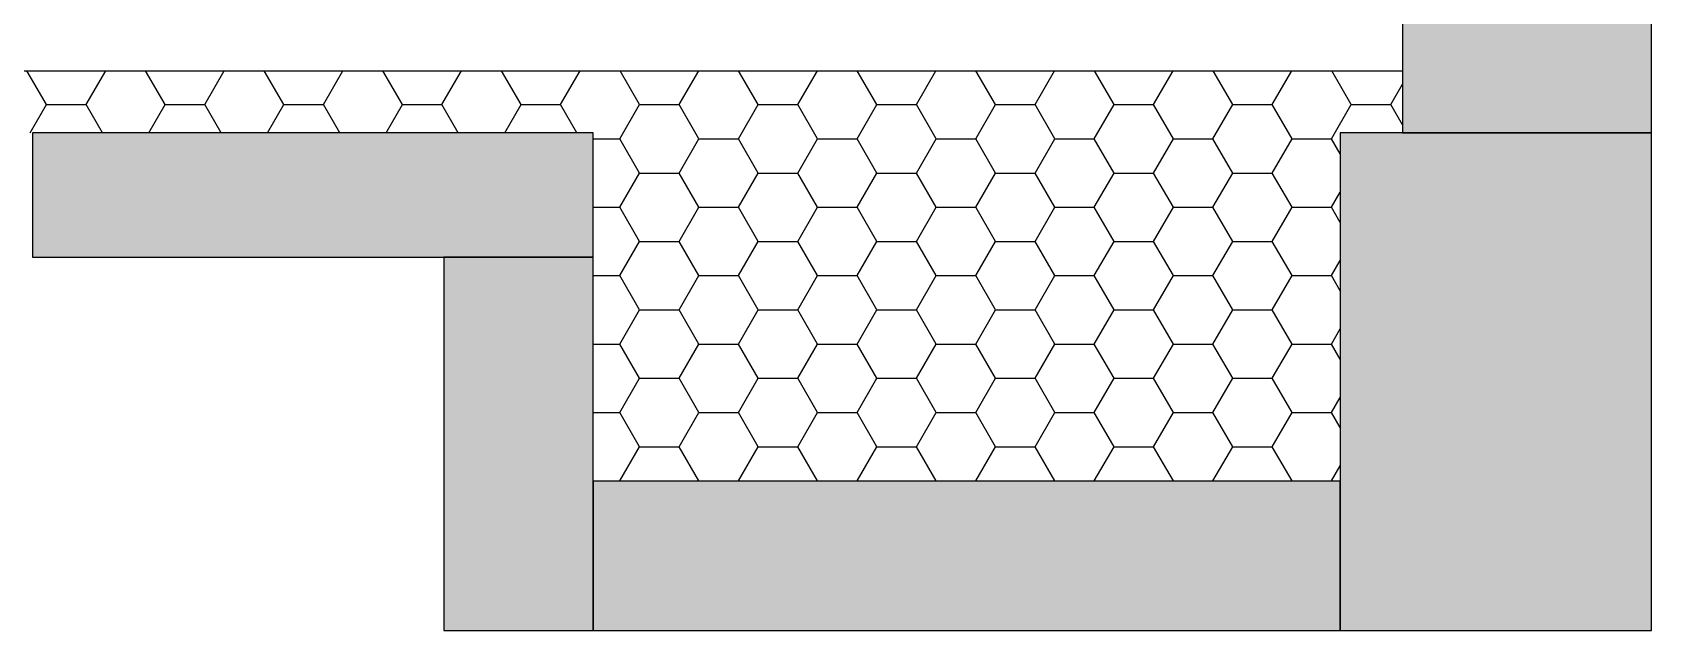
# Model space of a CAD drawing. Header units: millimetres. Extents: x -94739 to 67223, y -48947 to 34737.
# Drawn here: x 30039 to 31339, y -27612 to -27131 of the extents above; entities that cross this region are included whole.
import ezdxf

# ---------------------------------------------------------------- set-up
doc = ezdxf.new("R2010")
doc.units = ezdxf.units.MM
for name, color, linetype in [('DT-深灰填充', 251, 'Continuous'), ('DT-通用', 200, 'Continuous'), ('W-墙体图层', 182, 'Continuous')]:
    doc.layers.add(name, color=color, linetype=linetype)

# ---------------------------------------------------------------- blocks, each defined once
blk = doc.blocks.new('*U659')
at = {"layer": 'DT-深灰填充'}
blk.add_hatch(color=256, dxfattribs=at).paths.add_polyline_path([(0, -100), (450.3, -100), (450.3, 0), (0, 0)])
at = {"layer": 'DT-通用', "color": 200, "ltscale": 10}
blk.add_lwpolyline([(0, -100), (450.3, -100), (450.3, 0), (0, 0)], close=True, dxfattribs=at)
blk = doc.blocks.new('*U110')
at = {"layer": 'DT-深灰填充'}
blk.add_hatch(color=256, dxfattribs=at).paths.add_polyline_path([(0, -400), (250, -400), (250, 0), (0, 0)])
at = {"layer": 'DT-通用', "color": 200, "ltscale": 10}
blk.add_lwpolyline([(0, -400), (250, -400), (250, 0), (0, 0)], close=True, dxfattribs=at)
blk = doc.blocks.new('*U111')
at = {"layer": 'DT-深灰填充'}
blk.add_hatch(color=256, dxfattribs=at).paths.add_polyline_path([(0, -300), (120, -300), (120, 0), (0, 0)])
at = {"layer": 'DT-通用', "color": 200, "ltscale": 10}
blk.add_lwpolyline([(0, -300), (120, -300), (120, 0), (0, 0)], close=True, dxfattribs=at)
blk = doc.blocks.new('*U112')
at = {"layer": 'DT-深灰填充'}
blk.add_hatch(color=256, dxfattribs=at).paths.add_polyline_path([(0, -120), (600, -120), (600, 0), (0, 0)])
at = {"layer": 'DT-通用', "color": 200, "ltscale": 10}
blk.add_lwpolyline([(0, -120), (600, -120), (600, 0), (0, 0)], close=True, dxfattribs=at)
blk = doc.blocks.new('*U113')
at = {"layer": 'DT-深灰填充'}
blk.add_hatch(color=256, dxfattribs=at).paths.add_polyline_path([(0, -1000), (200, -1000), (200, 0), (0, 0)])
at = {"layer": 'DT-通用', "color": 200, "ltscale": 10}
blk.add_lwpolyline([(0, -1000), (200, -1000), (200, 0), (0, 0)], close=True, dxfattribs=at)

msp = doc.modelspace()

# ---------------------------------------------------------------- hatches: boundary and pattern name
at = {"layer": 'W-墙体图层'}
h = msp.add_hatch(dxfattribs=at)
h.set_pattern_fill('HONEY', color=250, scale=10)
h.set_pattern_definition([(0, (113679.76, -158291.48), (47.625, 27.4963064), [31.75, -63.5]), (120, (113679.76, -158291.48), (-47.625, 27.4963066), [31.75, -63.5]), (60, (113679.76, -158291.48), (1e-07, 54.992613), [-63.5, 31.75])])
h.paths.add_polyline_path([(29189.2, -27161.8), (31139.2, -27161.8), (31139.2, -27211.8), (31089.2, -27211.8), (31089.2, -27491.8), (30489.2, -27491.8), (30489.2, -27311.8), (30489.2, -27211.8), (29989, -27211.8), (29789, -27211.8), (29789, -27211.8), (29189.2, -27211.8)])

# ---------------------------------------------------------------- linework, layer by layer
at = {"color": 251}
msp.add_lwpolyline([(29189.2, -27161.8), (31139.2, -27161.8)], dxfattribs=at)

# ---------------------------------------------------------------- block references
at = {"rotation": 180}
msp.add_blockref('*U113', (31339.2, -27211.8), dxfattribs=at)
for name, p in [('*U659', (30038.9, -27211.8)), ('*U110', (31089.2, -27211.8)), ('*U111', (30369.2, -27311.8)), ('*U112', (30489.2, -27491.8))]:
    msp.add_blockref(name, p)

doc.saveas('drawing.dxf')
